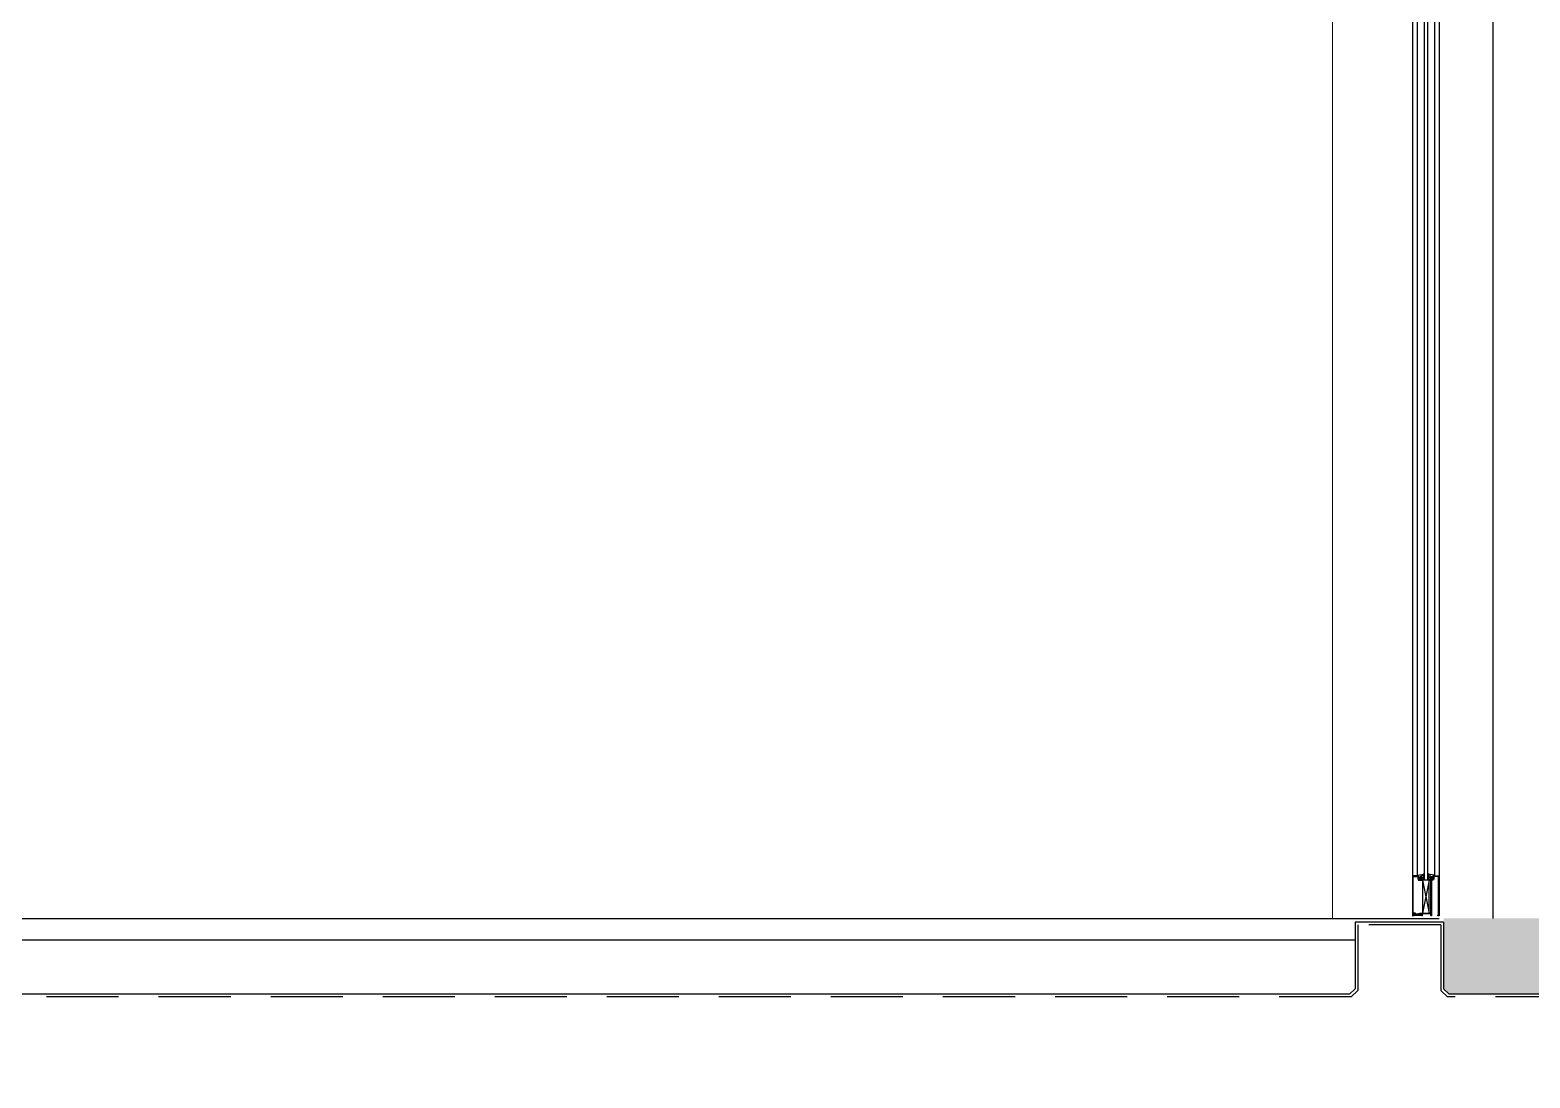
# Model space of a CAD drawing. Header units: millimetres. Extents: x 17311 to 801382, y -242618 to -104888.
# Drawn here: x 576669 to 579481, y -201778 to -199815 of the extents above; entities that cross this region are included whole.
import ezdxf

# ---------------------------------------------------------------- set-up
doc = ezdxf.new("R2010")
doc.units = ezdxf.units.MM
doc.header["$LTSCALE"] = 250
doc.linetypes.add('HID', pattern=[2.8, 1.8, -1])
for name, color, linetype in [('A-ELE-8', 8, 'Continuous'), ('A-FIN', 6, 'Continuous'), ('A-FIN-8', 8, 'Continuous'), ('A-WIN', 4, 'Continuous'), ('A-WP', 1, 'HID'), ('지반', 254, 'Continuous')]:
    doc.layers.add(name, color=color, linetype=linetype)
doc.layers.add('A-WIN-ELE', color=8, linetype='Continuous', lineweight=9)

# ---------------------------------------------------------------- blocks, each defined once
blk = doc.blocks.new('방풍문')
at = {"layer": 'A-ELE-8'}
blk.add_line((579410.7, -298285.7), (579410.7, -301285.7), dxfattribs=at)
at = {"layer": 'A-WIN', "color": 252}
for p, q in [((579260.7, -298766.3), (579260.7, -301206.1, 0)), ((579269.5, -298766.7), (579269.5, -301205.7, 0)), ((579301.8, -298766.7), (579301.8, -301205.7, 0)), ((579310.7, -298766.3), (579310.7, -301206.1, 0))]:
    blk.add_line(p, q, dxfattribs=at)
at = {"layer": 'A-WIN'}
for p, q in [((579282.5, -298758.4), (579282.6, -301214, 0)), ((579288.8, -298758.4), (579288.8, -301214, 0))]:
    blk.add_line(p, q, dxfattribs=at)
at = {"layer": 'A-WIN', "color": 5}
for p, q in [((579279.4, -301214, 0), (579291.9, -301276, 0)), ((579291.9, -301214, 0), (579279.4, -301276, 0))]:
    blk.add_line(p, q, dxfattribs=at)
at = {"layer": 'A-WIN', "color": 7, "elevation": 0}
blk.add_lwpolyline([(579273.1, -301212.6, -0.414214), (579272.2, -301211.6), (579272.2, -301211.2, 0.198912), (579272.1, -301211), (579271.8, -301210.8, -0.414214), (579271.8, -301210.5), (579272.1, -301210.2, 0.414214), (579272.1, -301209.9), (579271.8, -301209.7, -0.414214), (579271.8, -301209.4), (579272.1, -301209.1, 0.414214), (579272.1, -301208.8), (579272, -301208.7, -0.198912), (579272, -301208.6), (579272, -301206.1, 0.414214), (579271.6, -301205.7), (579261.1, -301205.7, 0.414214), (579260.7, -301206.1), (579260.7, -301280.5, 0.414214), (579260.9, -301280.7), (579261, -301280.7, 0.364394), (579261.4, -301280.4), (579261.9, -301277.7, -0.364394), (579262.1, -301277.5), (579264.4, -301277.5, -0.608812), (579264.5, -301277.8), (579264.1, -301278.5, 0.608812), (579264.2, -301278.8), (579274, -301278.8, 0.06258), (579274.1, -301278.8), (579276, -301278.3, 0.975312), (579275.7, -301277.2), (579273.3, -301277.7), (579272.7, -301277.6, 0.045198), (579272.6, -301277.6), (579266.4, -301277.6, -0.414214), (579266, -301277.2), (579266, -301276.8, 0.414214), (579265.2, -301276), (579262.3, -301276, -0.414214), (579261.9, -301275.6), (579261.9, -301207.9, -0.414214), (579262.7, -301207.1), (579269.8, -301207.1, -0.414214), (579270.6, -301207.9), (579270.6, -301211.6, 0.414214), (579272.9, -301214), (579277.4, -301214, 0.414214), (579277.9, -301213.5), (579277.9, -301212.5, 0.266648), (579277.7, -301212.3, -0.575732), (579277.7, -301211.8, 0.267949), (579277.9, -301211.5), (579277.9, -301210.6, 0.267949), (579277.7, -301210.3, -0.575732), (579277.7, -301209.8, 0.266648), (579277.9, -301209.5), (579277.9, -301209, 0.414214), (579276.1, -301207.3), (579275.7, -301207.3, 0.267949), (579274.9, -301207.8), (579274.7, -301208.2, 0.57735), (579275.5, -301209.6), (579275.6, -301209.6, -0.414214), (579276.1, -301210.1), (579276.1, -301212.1, -0.414214), (579275.6, -301212.6)], format="xyb", close=True, dxfattribs=at)
at = {"layer": 'A-WIN', "color": 7, "linetype": 'Continuous', "elevation": 0}
blk.add_lwpolyline([(579299.2, -301210.2, -0.414597), (579299.2, -301209.9), (579299.5, -301209.6, 0.414597), (579299.5, -301209.4), (579299.2, -301209.1, -0.414597), (579299.2, -301208.8), (579299.3, -301208.7, 0.198912), (579299.4, -301208.6), (579299.4, -301206.1, -0.414214), (579299.8, -301205.7), (579310.3, -301205.7, -0.414214), (579310.7, -301206.1), (579310.7, -301280.3, -0.414214), (579310.3, -301280.7), (579308, -301280.7, -1), (579308, -301279.7), (579309, -301279.7, 0.414214), (579309.4, -301279.3), (579309.4, -301207.9, 0.414214), (579308.6, -301207.1), (579301.4, -301207.1, 0.414214), (579300.6, -301207.9), (579300.6, -301211.5, -0.414214), (579298.3, -301213.9), (579296.8, -301213.9, 0.414214), (579296.3, -301214.4), (579296.3, -301280.3, -0.414214), (579295.9, -301280.7), (579295.4, -301280.7, -0.414214), (579295, -301280.3), (579295, -301277.7, 0.414214), (579294.6, -301277.3), (579279.2, -301277.3, 0.414214), (579278.8, -301277.7), (579278.8, -301280.3, -0.414214), (579278.4, -301280.7), (579277.9, -301280.7, -0.267949), (579277.6, -301280.5, 0.267949), (579277.2, -301280.3), (579264, -301280.3, 0.267949), (579263.7, -301280.5, -0.267949), (579263.3, -301280.7), (579262.9, -301280.7, -0.414214), (579262.5, -301280.3), (579262.5, -301277.9, -0.414214), (579262.9, -301277.5), (579264, -301277.5, -0.605283), (579264.3, -301278), (579263.7, -301278.7, 0.605283), (579263.9, -301279.1), (579277.1, -301279.1, 0.414214), (579277.5, -301278.7), (579277.5, -301277.6, 0.414214), (579277.1, -301277.2), (579274.1, -301277.2, -0.414214), (579273.7, -301276.8), (579273.7, -301276.4, -0.414214), (579274.1, -301276), (579286.3, -301276, -0.198912), (579286.6, -301276.2), (579286.7, -301276.3, 0.414214), (579287, -301276.3), (579287.2, -301276.2, -0.198912), (579287.4, -301276), (579294.6, -301276, 0.414214), (579295, -301275.6), (579295, -301214.9, 0.414214), (579294.5, -301214.4), (579294, -301214.4, -0.414214), (579293.5, -301213.9), (579293.5, -301212.6, -0.288522), (579293.6, -301212.4, 0.629441), (579293.6, -301211.7, -0.288522), (579293.5, -301211.4), (579293.5, -301210.7, -0.288522), (579293.6, -301210.4, 0.629441), (579293.6, -301209.7, -0.288522), (579293.5, -301209.4), (579293.5, -301209.1, -0.414214), (579295.2, -301207.3), (579295.6, -301207.3, -0.267949), (579296.4, -301207.8), (579296.7, -301208.2, -0.57735), (579295.8, -301209.6), (579295.7, -301209.6, 0.414214), (579295.2, -301210.1), (579295.2, -301212.1, 0.414214), (579295.7, -301212.6), (579298.2, -301212.6, 0.414214), (579299.2, -301211.6), (579299.2, -301211.2, -0.199082), (579299.2, -301211), (579299.5, -301210.8, 0.414597), (579299.5, -301210.5)], format="xyb", close=True, dxfattribs=at)
at = {"layer": 'A-WIN', "color": 7, "elevation": 0}
for points in [[(579281.6, -301207.9, -1.135031), (579282.5, -301207.9), (579282.5, -301209.2, -0.171765), (579281.6, -301211.6), (579279.5, -301213.6, -0.685209), (579277.9, -301212.9), (579277.9, -301208.3, 0.392801), (579276.9, -301207.3), (579275.5, -301207.3, 0.348913), (579274.5, -301208), (579274, -301210.3, 0.715366), (579274.3, -301210.5), (579274.7, -301210.2, -0.906596), (579275, -301210.5), (579273.7, -301212.1, -0.467885), (579273, -301212.1), (579271.9, -301210.8, -1), (579272.2, -301210.5), (579272.3, -301210.7, 0.782404), (579272.6, -301210.5), (579272, -301207.2, -1.387104), (579272, -301207.2), (579272, -301205.9, 0.336185), (579271.7, -301205.7), (579269.7, -301205.7, -0.414214), (579269.5, -301205.5), (579269.5, -301205.2, -0.39391), (579270.1, -301204.6), (579273.7, -301204.3), (579277.8, -301203.8, 0.013091), (579277.9, -301203.8), (579280, -301203.4, 0.337777), (579281.8, -301201.7, -1.032488), (579282.5, -301201.7), (579282.5, -301202.6, -0.117038), (579282.5, -301203, -0.099588), (579280.8, -301205.6, 0.120044), (579280.3, -301206.8), (579280.3, -301208.1, -0.143836), (579280, -301209.2, 1.114612), (579281.3, -301209.8, 0.087095), (579281.6, -301207.8)], [(579289.8, -301207.9, 1.034736), (579288.8, -301207.9), (579288.8, -301209.2, 0.199016), (579289.8, -301211.6), (579291.8, -301213.6, 0.685209), (579293.5, -301212.9), (579293.5, -301208.3, -0.392801), (579294.5, -301207.3), (579295.9, -301207.3, -0.348913), (579296.8, -301208), (579297.3, -301210.3, -0.715366), (579297, -301210.5), (579296.6, -301210.2, 0.906596), (579296.3, -301210.5), (579297.6, -301212.1, 0.467885), (579298.4, -301212.1), (579299.5, -301210.8, 1), (579299.2, -301210.5), (579299.1, -301210.7, -0.782404), (579298.7, -301210.5), (579299.4, -301207.2, 1.387104), (579299.4, -301207.2), (579299.4, -301205.9, -0.336185), (579299.6, -301205.7), (579301.6, -301205.7, 0.414214), (579301.8, -301205.5), (579301.8, -301205.2, 0.39391), (579301.2, -301204.6), (579297.6, -301204.3), (579293.5, -301203.8, -0.013091), (579293.5, -301203.8), (579291.3, -301203.4, -0.322017), (579289.6, -301201.7, 0.927628), (579288.8, -301201.7), (579288.8, -301202.6, 0.117038), (579288.9, -301203, 0.049414), (579290.5, -301205.6, -0.132461), (579291, -301206.8), (579291, -301208.1, 0.143836), (579291.3, -301209.2, -1.147872), (579290.1, -301209.8, -0.087095), (579289.8, -301207.8)]]:
    blk.add_lwpolyline(points, format="xyb", dxfattribs=at)
at = {"layer": 'A-WIN', "color": 5, "elevation": 0}
blk.add_lwpolyline([(579279.4, -301214), (579279.4, -301276), (579291.9, -301276), (579291.9, -301214)], close=True, dxfattribs=at)
at = {"layer": 'A-WIN', "color": 7}
for centre in [(579277.8, -301205.6, 0), (579293.5, -301205.6, 0)]:
    blk.add_circle(centre, 0.234, dxfattribs=at)
at = {"layer": 'A-WIN-ELE', "elevation": 0}
blk.add_lwpolyline([(579110.7, -301285.7), (579110.7, -298325.7)], dxfattribs=at)

msp = doc.modelspace()

# ---------------------------------------------------------------- hatches: boundary and pattern name
at = {"layer": '지반'}
h = msp.add_hatch(dxfattribs=at)
h.set_pattern_fill('EARTH', color=251, scale=70, angle=45)
edge = h.paths.add_edge_path()
edge.add_line((440367.6, -213174), (591132.2, -213174))
edge.add_line((591132.2, -213174), (591132.2, -201579.5))
edge.add_line((591132.2, -201579.5), (583110.7, -201579.5))
edge.add_line((583110.7, -201579.5), (581310.7, -201479.5))
edge.add_line((581310.7, -201479.5), (579318.7, -201479.5))
edge.add_line((579318.7, -201479.5), (579318.7, -201611.3))
edge.add_line((579318.7, -201611.3), (579328.9, -201621.5))
edge.add_line((579328.9, -201621.5), (580810.7, -201621.5))
edge.add_line((580810.7, -201621.5), (580810.7, -201929.5))
edge.add_line((580810.7, -201929.5), (580910.7, -201929.5))
edge.add_line((580910.7, -201929.5), (580910.7, -201989.5))
edge.add_line((580910.7, -201989.5), (579630.7, -201989.5))
edge.add_line((579630.7, -201989.5), (579630.7, -202599.5))
edge.add_line((579630.7, -202599.5), (579730.7, -202599.5))
edge.add_line((579730.7, -202599.5), (579730.7, -202659.5))
edge.add_line((579730.7, -202659.5), (578790.7, -202659.5))
edge.add_line((578790.7, -202659.5), (578790.7, -202599.5))
edge.add_line((578790.7, -202599.5), (578890.7, -202599.5))
edge.add_line((578890.7, -202599.5), (578890.7, -202049.5))
edge.add_line((578890.7, -202049.5), (575080.7, -202049.5))
edge.add_line((575080.7, -202049.5), (575080.7, -202599.5))
edge.add_line((575080.7, -202599.5), (575180.7, -202599.5))
edge.add_line((575180.7, -202599.5), (575180.7, -202659.5))
edge.add_line((575180.7, -202659.5), (574240.7, -202659.5))
edge.add_line((574240.7, -202659.5), (574240.7, -202599.5))
edge.add_line((574240.7, -202599.5), (574340.7, -202599.5))
edge.add_line((574340.7, -202599.5), (574340.7, -202059.5))
edge.add_line((574340.7, -202059.5), (569310.7, -202059.5))
edge.add_line((569310.7, -202059.5), (569310.7, -202329.5))
edge.add_line((569310.7, -202329.5), (569410.7, -202329.5))
edge.add_line((569410.7, -202329.5), (569410.7, -202389.5))
edge.add_line((569410.7, -202389.5), (567710.7, -202389.5))
edge.add_line((567710.7, -202389.5), (567710.7, -202329.5))
edge.add_line((567710.7, -202329.5), (567810.7, -202329.5))
edge.add_line((567810.7, -202329.5), (567810.7, -201989.5))
edge.add_line((567810.7, -201989.5), (553110.7, -201989.5))
edge.add_line((553110.7, -201989.5), (553110.7, -202629.5))
edge.add_line((553110.7, -202629.5), (553710.7, -202629.5))
edge.add_line((553710.7, -202629.5), (553710.7, -203329.5))
edge.add_line((553710.7, -203329.5), (553810.7, -203329.5))
edge.add_line((553810.7, -203329.5), (553810.7, -203389.5))
edge.add_line((553810.7, -203389.5), (550410.7, -203389.5))
edge.add_line((550410.7, -203389.5), (550410.7, -204129.5))
edge.add_line((550410.7, -204129.5), (550510.7, -204129.5))
edge.add_line((550510.7, -204129.5), (550510.7, -204189.5))
edge.add_line((550510.7, -204189.5), (547310.7, -204189.5))
edge.add_line((547310.7, -204189.5), (547310.7, -204129.5))
edge.add_line((547310.7, -204129.5), (547410.7, -204129.5))
edge.add_line((547410.7, -204129.5), (547410.7, -203389.5))
edge.add_line((547410.7, -203389.5), (539610.7, -203389.5))
edge.add_line((539610.7, -203389.5), (539610.7, -204129.5))
edge.add_line((539610.7, -204129.5), (539710.7, -204129.5))
edge.add_line((539710.7, -204129.5), (539710.7, -204189.5))
edge.add_line((539710.7, -204189.5), (536510.7, -204189.5))
edge.add_line((536510.7, -204189.5), (536510.7, -204129.5))
edge.add_line((536510.7, -204129.5), (536610.7, -204129.5))
edge.add_line((536610.7, -204129.5), (536610.7, -203389.5))
edge.add_line((536610.7, -203389.5), (528810.7, -203389.5))
edge.add_line((528810.7, -203389.5), (528810.7, -204129.5))
edge.add_line((528810.7, -204129.5), (528910.7, -204129.5))
edge.add_line((528910.7, -204129.5), (528910.7, -204189.5))
edge.add_line((528910.7, -204189.5), (525710.7, -204189.5))
edge.add_line((525710.7, -204189.5), (525710.7, -204129.5))
edge.add_line((525710.7, -204129.5), (525810.7, -204129.5))
edge.add_line((525810.7, -204129.5), (525810.7, -203389.5))
edge.add_line((525810.7, -203389.5), (518010.7, -203389.5))
edge.add_line((518010.7, -203389.5), (518010.7, -204129.5))
edge.add_line((518010.7, -204129.5), (518110.7, -204129.5))
edge.add_line((518110.7, -204129.5), (518110.7, -204189.5))
edge.add_line((518110.7, -204189.5), (514910.7, -204189.5))
edge.add_line((514910.7, -204189.5), (514910.7, -204129.5))
edge.add_line((514910.7, -204129.5), (515010.7, -204129.5))
edge.add_line((515010.7, -204129.5), (515010.7, -203389.5))
edge.add_line((515010.7, -203389.5), (512110.7, -203389.5))
edge.add_line((512110.7, -203389.5), (512110.7, -203329.5))
edge.add_line((512110.7, -203329.5), (512210.7, -203329.5))
edge.add_line((512210.7, -203329.5), (512210.7, -202629.5))
edge.add_line((512210.7, -202629.5), (512810.7, -202629.5))
edge.add_line((512810.7, -202629.5), (512810.7, -201989.5))
edge.add_line((512810.7, -201989.5), (508110.7, -201989.5))
edge.add_line((508110.7, -201989.5), (508110.7, -202429.5))
edge.add_line((508110.7, -202429.5), (508710.7, -202429.5))
edge.add_line((508710.7, -202429.5), (508710.7, -203129.5))
edge.add_line((508710.7, -203129.5), (508810.7, -203129.5))
edge.add_line((508810.7, -203129.5), (508810.7, -203189.5))
edge.add_line((508810.7, -203189.5), (506460.7, -203189.5))
edge.add_line((506460.7, -203189.5), (506460.7, -203429.5))
edge.add_line((506460.7, -203429.5), (506560.7, -203429.5))
edge.add_line((506560.7, -203429.5), (506560.7, -203489.5))
edge.add_line((506560.7, -203489.5), (504860.7, -203489.5))
edge.add_line((504860.7, -203489.5), (504860.7, -203429.5))
edge.add_line((504860.7, -203429.5), (504960.7, -203429.5))
edge.add_line((504960.7, -203429.5), (504960.7, -203259.5))
edge.add_line((504960.7, -203259.5), (497090.7, -203259.5))
edge.add_line((497090.7, -203259.5), (496790.7, -203559.5))
edge.add_line((496790.7, -203559.5), (494990.7, -203559.5))
edge.add_line((494990.7, -203559.5), (494990.7, -203499.5))
edge.add_line((494990.7, -203499.5), (495090.7, -203499.5))
edge.add_line((495090.7, -203499.5), (495090.7, -202666.5))
edge.add_line((495090.7, -202666.5), (494560.7, -202666.5))
edge.add_line((494560.7, -202666.5), (494560.7, -202616.5))
edge.add_line((494560.7, -202616.5), (494610.7, -202616.5))
edge.add_line((494610.7, -202616.5), (494610.7, -202279.5))
edge.add_arc((488210.7, -406133.4), 203954.3, 88.201788, 91.798212)
edge.add_line((481810.7, -202279.5), (481810.7, -201879.5))
edge.add_line((481810.7, -201879.5), (440367.6, -201879.5))
edge.add_line((440367.6, -201879.5), (440367.6, -213174))

# ---------------------------------------------------------------- linework, layer by layer
at = {"layer": 'A-FIN', "linetype": 'Continuous', "ltscale": 0.5}
msp.add_line((575653.7, -201479.5), (579310.7, -201479.5), dxfattribs=at)
at = {"layer": 'A-FIN-8'}
for p, q in [((579318.7, -201486.5, 0), (579152.7, -201486.5, 0)), ((579152.7, -201486.5, 0), (579152.7, -201611.3, 0)), ((579318.7, -201486.5, 0), (579318.7, -201611.3, 0)), ((575768.7, -201519.5, 0), (579152.7, -201519.5, 0)), ((579142.4, -201621.5, 0), (575778.9, -201621.5, 0)), ((579142.4, -201621.5, 0), (579152.7, -201611.3, 0)), ((579328.9, -201621.5, 0), (579318.7, -201611.3, 0)), ((580810.7, -201621.5), (579328.9, -201621.5, 0))]:
    msp.add_line(p, q, dxfattribs=at)
at = {"layer": 'A-WP', "ltscale": 0.3}
for p, q in [((579313.7, -201491.5, 0), (579157.7, -201491.5, 0)), ((579157.7, -201491.5, 0), (579157.7, -201614.3, 0)), ((579313.7, -201491.5, 0), (579313.7, -201614.3, 0)), ((579145.5, -201626.5, 0), (579157.7, -201614.3, 0)), ((579325.8, -201626.5, 0), (579313.7, -201614.3, 0)), ((579145.5, -201626.5, 0), (575775.8, -201626.5, 0)), ((580810.7, -201626.5), (579325.8, -201626.5, 0))]:
    msp.add_line(p, q, dxfattribs=at)

# ---------------------------------------------------------------- block references
at = {"layer": 'A-FIN'}
msp.add_blockref('방풍문', (0, 99806.2), dxfattribs=at)

doc.saveas('drawing.dxf')
